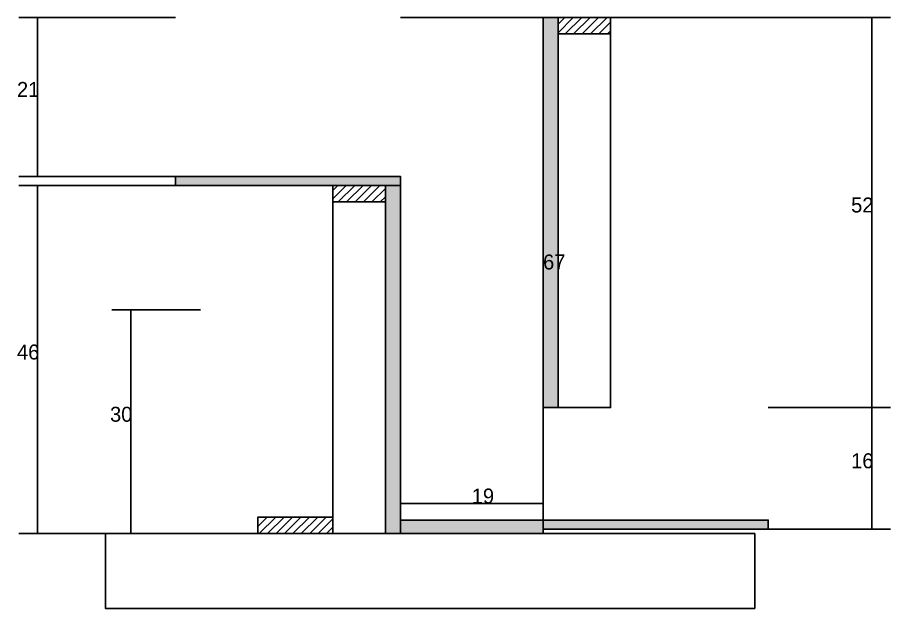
# Model space of a CAD drawing. Header units: metres. Extents: x -20382 to -17015, y 7092 to 8360.
# Drawn here: x -18758.9 to -18526.2, y 8141 to 8298.6 of the extents above; entities that cross this region are included whole.
import ezdxf

# ---------------------------------------------------------------- set-up
doc = ezdxf.new("R2010")
doc.units = ezdxf.units.M
for name, color, linetype in [('COTA', 241, 'Continuous'), ('Cota Seção (2x)', 4, 'Continuous'), ('Hachura', 253, 'Continuous'), ('Madeira', 126, 'Continuous'), ('Painéis', 200, 'Continuous')]:
    doc.layers.add(name, color=color, linetype=linetype)

msp = doc.modelspace()

# ---------------------------------------------------------------- hatches: boundary and pattern name
at = {"layer": 'Hachura'}
h = msp.add_hatch(color=8, dxfattribs=at)
h.dxf.hatch_style = 1
h.paths.add_polyline_path([(-18618.8, 8298.6), (-18614.8, 8298.6), (-18614.8, 8298.6), (-18614.8, 8194.6), (-18614.8, 8194.6), (-18618.8, 8194.6), (-18618.8, 8194.6), (-18618.8, 8298.6)])
h = msp.add_hatch(dxfattribs=at)
h.set_pattern_fill('ANSI31', scale=0.5)
h.paths.add_polyline_path([(-18600.8, 8294.2), (-18600.8, 8298.6), (-18600.8, 8298.6), (-18614.8, 8298.6), (-18614.8, 8298.6), (-18614.8, 8294.2), (-18614.8, 8294.2), (-18600.8, 8294.2)])
h = msp.add_hatch(color=8, dxfattribs=at)
h.dxf.hatch_style = 1
h.paths.add_polyline_path([(-18656.8, 8253.8), (-18656.8, 8256.2), (-18656.8, 8256.2), (-18716.8, 8256.2), (-18716.8, 8256.2), (-18716.8, 8253.8), (-18716.8, 8253.8), (-18656.8, 8253.8)])
h = msp.add_hatch(dxfattribs=at)
h.set_pattern_fill('ANSI31', scale=0.5)
h.paths.add_polyline_path([(-18660.8, 8249.4), (-18660.8, 8253.8), (-18660.8, 8253.8), (-18674.8, 8253.8), (-18674.8, 8253.8), (-18674.8, 8249.4), (-18674.8, 8249.4), (-18660.8, 8249.4)])
h = msp.add_hatch(color=8, dxfattribs=at)
h.dxf.hatch_style = 1
h.paths.add_polyline_path([(-18660.8, 8253.8), (-18656.8, 8253.8), (-18656.8, 8253.8), (-18656.8, 8161), (-18656.8, 8161), (-18660.8, 8161), (-18660.8, 8161), (-18660.8, 8253.8)])
h = msp.add_hatch(dxfattribs=at)
h.set_pattern_fill('ANSI31', scale=0.5)
h.paths.add_polyline_path([(-18694.8, 8161), (-18694.8, 8165.4), (-18694.8, 8165.4), (-18674.8, 8165.4), (-18674.8, 8165.4), (-18674.8, 8161), (-18674.8, 8161), (-18694.8, 8161)])
h = msp.add_hatch(color=8, dxfattribs=at)
h.dxf.hatch_style = 1
h.paths.add_polyline_path([(-18618.8, 8161), (-18618.8, 8164.6), (-18618.8, 8164.6), (-18656.8, 8164.6), (-18656.8, 8164.6), (-18656.8, 8161), (-18656.8, 8161), (-18618.8, 8161)])
h = msp.add_hatch(color=8, dxfattribs=at)
h.dxf.hatch_style = 1
h.paths.add_polyline_path([(-18558.8, 8162.2), (-18558.8, 8164.6), (-18558.8, 8164.6), (-18618.8, 8164.6), (-18618.8, 8164.6), (-18618.8, 8162.2), (-18618.8, 8162.2), (-18558.8, 8162.2)])

# ---------------------------------------------------------------- linework, layer by layer
at = {"layer": 'COTA'}
for p, q in [((-18716.8, 8298.6), (-18758.5, 8298.6)), ((-18753.5, 8256.2), (-18753.5, 8298.6)), ((-18600.8, 8298.6), (-18526.2, 8298.6)), ((-18531.2, 8194.6), (-18531.2, 8298.6)), ((-18716.8, 8256.2), (-18758.5, 8256.2)), ((-18716.8, 8253.8), (-18758.5, 8253.8)), ((-18753.5, 8161), (-18753.5, 8253.8)), ((-18710.1, 8220.6), (-18733.7, 8220.6)), ((-18728.7, 8161), (-18728.7, 8220.6)), ((-18558.8, 8194.6), (-18526.2, 8194.6)), ((-18558.8, 8194.6), (-18526.2, 8194.6)), ((-18531.2, 8162.2), (-18531.2, 8194.6)), ((-18699.2, 8161), (-18758.5, 8161)), ((-18710.1, 8161), (-18733.7, 8161)), ((-18558.8, 8162.2), (-18526.2, 8162.2))]:
    msp.add_line(p, q, dxfattribs=at)
at = {"layer": 'Cota Seção (2x)'}
for p, q in [((-18656.8, 8298.6), (-18613.8, 8298.6)), ((-18618.8, 8164.6), (-18618.8, 8298.6)), ((-18656.8, 8161), (-18656.8, 8174)), ((-18618.8, 8161), (-18618.8, 8174)), ((-18656.8, 8169), (-18618.8, 8169)), ((-18656.8, 8164.6), (-18613.8, 8164.6))]:
    msp.add_line(p, q, dxfattribs=at)
at = {"layer": 'Madeira'}
for points in [[(-18600.8, 8294.2), (-18600.8, 8298.6), (-18614.8, 8298.6), (-18614.8, 8294.2)], [(-18600.8, 8298.6), (-18614.8, 8298.6), (-18614.8, 8194.6), (-18600.8, 8194.6)], [(-18660.8, 8249.4), (-18660.8, 8253.8), (-18674.8, 8253.8), (-18674.8, 8249.4)], [(-18660.8, 8253.8), (-18674.8, 8253.8), (-18674.8, 8161), (-18660.8, 8161)], [(-18694.8, 8161), (-18694.8, 8165.4), (-18674.8, 8165.4), (-18674.8, 8161)], [(-18562.4, 8141), (-18735.4, 8141), (-18735.4, 8161), (-18562.4, 8161)]]:
    msp.add_lwpolyline(points, close=True, dxfattribs=at)
at = {"layer": 'Painéis'}
for p, q in [((-18614.8, 8194.6), (-18614.8, 8298.6)), ((-18716.8, 8256.2), (-18656.8, 8256.2)), ((-18656.8, 8161), (-18656.8, 8253.8)), ((-18656.8, 8164.6), (-18618.8, 8164.6)), ((-18656.8, 8161), (-18656.8, 8164.6)), ((-18618.8, 8164.6), (-18558.8, 8164.6)), ((-18618.8, 8161), (-18618.8, 8164.6))]:
    msp.add_line(p, q, dxfattribs=at)
for points in [[(-18618.8, 8298.6), (-18614.8, 8298.6), (-18614.8, 8194.6), (-18618.8, 8194.6)], [(-18656.8, 8253.8), (-18656.8, 8256.2), (-18716.8, 8256.2), (-18716.8, 8253.8)], [(-18660.8, 8253.8), (-18656.8, 8253.8), (-18656.8, 8161), (-18660.8, 8161)], [(-18618.8, 8161), (-18618.8, 8164.6), (-18656.8, 8164.6), (-18656.8, 8161)], [(-18558.8, 8162.2), (-18558.8, 8164.6), (-18618.8, 8164.6), (-18618.8, 8162.2)]]:
    msp.add_lwpolyline(points, close=True, dxfattribs=at)

# ---------------------------------------------------------------- texts
at = {"layer": 'COTA'}
for s, p in [('21', (-18759, 8277.4)), ('52', (-18536.7, 8246.6)), ('46', (-18759, 8207.4)), ('30', (-18734.2, 8190.8)), ('16', (-18536.7, 8178.4))]:
    msp.add_text(s, height=4, dxfattribs=at).set_placement(p)
at = {"layer": 'Cota Seção (2x)'}
for s, p in [('67', (-18618.8, 8231.4)), ('19', (-18637.8, 8169))]:
    msp.add_text(s, height=4, dxfattribs=at).set_placement(p)

doc.saveas('drawing.dxf')
